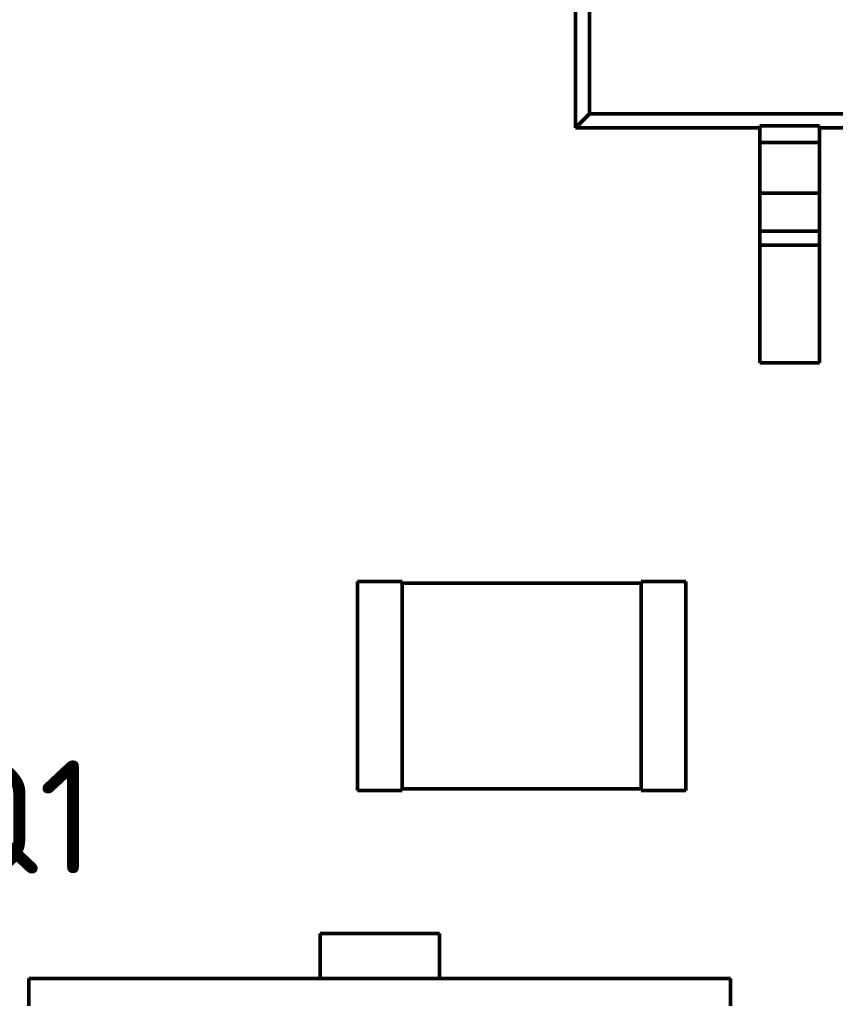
# Model space of a CAD drawing. Header units: millimetres. Extents: x 0 to 866, y 0 to 297.
# Drawn here: x 93.13 to 104.05, y 225.24 to 238.35 of the extents above; entities that cross this region are included whole.
import ezdxf

# ---------------------------------------------------------------- set-up
doc = ezdxf.new("R2010")
doc.units = ezdxf.units.MM
doc.layers.add('OSN50', color=3, linetype='Continuous', lineweight=50)
doc.layers.add('TEXT', color=1, linetype='Continuous', lineweight=30)
doc.styles.add('ISOCPEUR0', font='isocpeur.ttf', dxfattribs={"height": 3.704167})

msp = doc.modelspace()

# ---------------------------------------------------------------- linework, layer by layer
at = {"layer": 'OSN50', "color": 3}
for p, q in [((100.57, 247.6), (100.57, 236.9)), ((100.57, 236.9), (100.57, 247.6)), ((100.57, 247.6), (100.57, 236.9)), ((100.57, 236.9), (100.57, 247.6)), ((100.758, 237.088), (100.758, 247.412)), ((100.758, 237.088), (100.758, 247.412)), ((100.57, 236.9), (100.758, 237.088)), ((100.57, 236.9), (100.758, 237.088)), ((113.742, 237.088), (100.758, 237.088)), ((113.742, 237.088), (100.758, 237.088)), ((100.57, 236.9), (103.04, 236.9)), ((100.57, 236.9), (103.04, 236.9)), ((100.57, 236.9), (103.04, 236.9)), ((100.57, 236.9), (103.04, 236.9)), ((103.04, 236.702), (103.04, 236.928)), ((103.04, 236.928), (103.84, 236.928)), ((103.04, 236.702), (103.04, 236.928)), ((103.04, 236.928), (103.84, 236.928)), ((103.04, 236.9), (103.04, 233.75)), ((103.04, 236.9), (103.04, 233.75)), ((103.84, 236.702), (103.84, 236.928)), ((103.84, 236.702), (103.84, 236.928)), ((103.84, 233.75), (103.84, 236.9)), ((103.84, 236.9), (105.58, 236.9)), ((105.58, 236.9), (103.84, 236.9)), ((103.84, 233.75), (103.84, 236.9)), ((103.84, 236.9), (105.58, 236.9)), ((105.58, 236.9), (103.84, 236.9)), ((103.04, 236.528), (103.04, 236.702)), ((103.04, 236.702), (103.84, 236.702)), ((103.04, 236.528), (103.04, 236.702)), ((103.04, 236.702), (103.84, 236.702)), ((103.84, 236.528), (103.84, 236.702)), ((103.84, 236.528), (103.84, 236.702)), ((103.04, 236.364), (103.04, 236.528)), ((103.04, 236.364), (103.04, 236.528)), ((103.84, 236.364), (103.84, 236.528)), ((103.84, 236.364), (103.84, 236.528)), ((103.04, 236.22), (103.04, 236.364)), ((103.04, 236.22), (103.04, 236.364)), ((103.84, 236.22), (103.84, 236.364)), ((103.84, 236.22), (103.84, 236.364)), ((103.04, 236.106), (103.04, 236.22)), ((103.04, 236.106), (103.04, 236.22)), ((103.84, 236.106), (103.84, 236.22)), ((103.84, 236.106), (103.84, 236.22)), ((103.04, 236.026), (103.04, 236.106)), ((103.04, 236.026), (103.04, 236.106)), ((103.84, 236.026), (103.84, 236.106)), ((103.84, 236.026), (103.84, 236.106)), ((103.04, 235.518), (103.04, 236.026)), ((103.04, 236.026), (103.84, 236.026)), ((103.04, 235.518), (103.04, 236.026)), ((103.04, 236.026), (103.84, 236.026)), ((103.84, 235.518), (103.84, 236.026)), ((103.84, 235.518), (103.84, 236.026)), ((103.04, 235.496), (103.04, 235.518)), ((103.04, 235.518), (103.84, 235.518)), ((103.04, 235.496), (103.04, 235.518)), ((103.04, 235.518), (103.84, 235.518)), ((103.04, 235.464), (103.04, 235.496)), ((103.04, 235.464), (103.04, 235.496)), ((103.04, 235.424), (103.04, 235.464)), ((103.04, 235.424), (103.04, 235.464)), ((103.84, 235.496), (103.84, 235.518)), ((103.84, 235.496), (103.84, 235.518)), ((103.84, 235.464), (103.84, 235.496)), ((103.84, 235.464), (103.84, 235.496)), ((103.84, 235.424), (103.84, 235.464)), ((103.84, 235.424), (103.84, 235.464)), ((103.04, 235.378), (103.04, 235.424)), ((103.04, 235.378), (103.04, 235.424)), ((103.04, 235.33), (103.04, 235.378)), ((103.04, 235.33), (103.04, 235.378)), ((103.04, 233.75), (103.04, 235.33)), ((103.04, 235.33), (103.84, 235.33)), ((103.04, 233.75), (103.04, 235.33)), ((103.04, 235.33), (103.84, 235.33)), ((103.84, 235.378), (103.84, 235.424)), ((103.84, 235.378), (103.84, 235.424)), ((103.84, 235.33), (103.84, 235.378)), ((103.84, 235.33), (103.84, 235.378)), ((103.84, 233.75), (103.84, 235.33)), ((103.84, 233.75), (103.84, 235.33)), ((103.04, 233.75), (103.84, 233.75)), ((103.04, 233.75), (103.84, 233.75)), ((103.04, 233.75), (103.84, 233.75)), ((103.04, 233.75), (103.84, 233.75)), ((98.25, 230.82), (97.65, 230.82)), ((97.65, 230.82), (97.65, 228.02)), ((97.65, 228.02), (97.65, 230.82)), ((98.25, 230.82), (97.65, 230.82)), ((98.25, 230.82), (97.65, 230.82)), ((97.65, 230.82), (97.65, 228.02)), ((97.65, 228.02), (97.65, 230.82)), ((98.25, 230.82), (97.65, 230.82)), ((98.25, 230.8), (98.25, 230.82)), ((98.25, 230.82), (98.25, 228.02)), ((98.25, 230.8), (98.25, 230.82)), ((98.25, 230.82), (98.25, 228.02)), ((101.45, 230.8), (98.25, 230.8)), ((101.45, 230.8), (98.25, 230.8)), ((101.45, 230.8), (98.25, 230.8)), ((101.45, 230.8), (98.25, 230.8)), ((102.05, 230.82), (101.45, 230.82)), ((101.45, 230.82), (101.45, 230.8)), ((102.05, 230.82), (101.45, 230.82)), ((101.45, 228.02), (101.45, 230.82)), ((102.05, 230.82), (101.45, 230.82)), ((101.45, 230.82), (101.45, 230.8)), ((102.05, 230.82), (101.45, 230.82)), ((101.45, 228.02), (101.45, 230.82)), ((102.05, 228.02), (102.05, 230.82)), ((102.05, 228.02), (102.05, 230.82)), ((102.05, 228.02), (102.05, 230.82)), ((102.05, 228.02), (102.05, 230.82)), ((97.65, 228.02), (98.25, 228.02)), ((98.25, 228.02), (97.65, 228.02)), ((97.65, 228.02), (98.25, 228.02)), ((98.25, 228.02), (97.65, 228.02)), ((98.25, 228.02), (98.25, 228.042)), ((98.25, 228.042), (101.45, 228.042)), ((101.45, 228.042), (98.25, 228.042)), ((98.25, 228.02), (98.25, 228.042)), ((98.25, 228.042), (101.45, 228.042)), ((101.45, 228.042), (98.25, 228.042)), ((101.45, 228.042), (101.45, 228.02)), ((101.45, 228.042), (101.45, 228.02)), ((101.45, 228.02), (102.05, 228.02)), ((102.05, 228.02), (101.45, 228.02)), ((101.45, 228.02), (102.05, 228.02)), ((102.05, 228.02), (101.45, 228.02)), ((98.75, 226.104), (97.15, 226.104)), ((97.15, 226.104), (97.15, 225.5)), ((97.15, 225.5), (97.15, 226.104)), ((97.15, 226.104), (98.75, 226.104)), ((98.75, 226.104), (97.15, 226.104)), ((97.15, 226.104), (97.15, 225.5)), ((97.15, 225.5), (97.15, 226.104)), ((97.15, 226.104), (98.75, 226.104)), ((98.75, 225.5), (98.75, 226.104)), ((98.75, 225.5), (98.75, 226.104)), ((98.75, 225.5), (98.75, 226.104)), ((98.75, 225.5), (98.75, 226.104)), ((97.15, 225.5), (93.25, 225.5)), ((93.25, 225.5), (93.25, 202.7)), ((93.25, 202.7), (93.25, 225.5)), ((93.25, 225.5), (102.65, 225.5)), ((97.15, 225.5), (93.25, 225.5)), ((93.25, 225.5), (93.25, 202.7)), ((93.25, 202.7), (93.25, 225.5)), ((93.25, 225.5), (102.65, 225.5)), ((102.65, 225.5), (98.75, 225.5)), ((102.65, 225.5), (98.75, 225.5)), ((102.65, 202.7), (102.65, 225.5)), ((102.65, 202.7), (102.65, 225.5)), ((102.65, 202.7), (102.65, 225.5)), ((102.65, 202.7), (102.65, 225.5))]:
    msp.add_line(p, q, dxfattribs=at)

# ---------------------------------------------------------------- texts
at = {"layer": 'TEXT', "color": 1, "style": 'ISOCPEUR0'}
msp.add_text('ZQ1', height=1.5158, dxfattribs=at).set_placement((90.854, 226.909))

doc.saveas('drawing.dxf')
